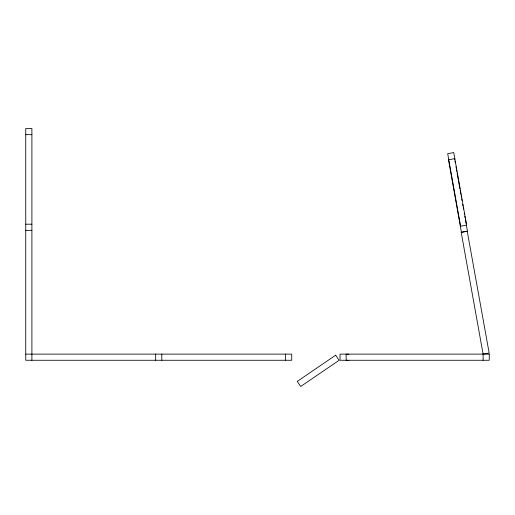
<?xml version="1.0" encoding="UTF-8"?>
<svg xmlns="http://www.w3.org/2000/svg" width="515" height="515" viewBox="0 0 515 515"><rect width="100%" height="100%" fill="white"/><g stroke="black" fill="none" stroke-linecap="round" stroke-linejoin="round"><path stroke-width="0.77" d="M483.102 354.12L489.153 353.033L467.234 231.216L461.189 232.304L483.102 354.12L483.102 360.268M448.765 159.721L454.816 158.646M460.326 226.24L466.654 225.113L453.741 152.595L447.69 153.67L460.603 226.194M25.75 134.66L31.898 134.66M25.75 224.199L31.898 224.199M25.75 230.347L31.898 230.347M25.75 354.12L291.735 354.12L291.735 360.268L25.75 360.268L25.75 128.518L31.898 128.518L31.898 360.268M346.164 354.211L348.797 354.211M346.164 360.352L348.797 360.352M454.545 158.691L454.777 159.985M455.009 161.285L455.286 162.856M455.987 166.783L456.264 168.347M456.548 169.918L456.824 171.489M457.108 173.059L458.363 180.128M458.64 181.698L459.901 188.76M460.178 190.331L460.88 194.258M461.163 195.829L461.44 197.4M461.717 198.97L462 200.541M462.695 204.461L462.979 206.032M463.255 207.603L463.539 209.174M464.234 213.101L464.517 214.671M464.794 216.242L465.077 217.813M465.354 219.384L466.146 223.819M466.378 225.164L467.453 231.216L461.408 232.291L448.494 159.766M346.164 354.12L346.164 360.268M285.593 354.12L285.593 360.268M161.813 354.12L161.813 360.268M155.672 354.12L155.672 360.268M335.677 355.189L297.239 381.409L300.702 386.482L339.14 360.268L335.677 355.189M489.25 354.12L340.016 354.12L340.016 360.268L489.25 360.268L489.25 354.12"/></g></svg>
